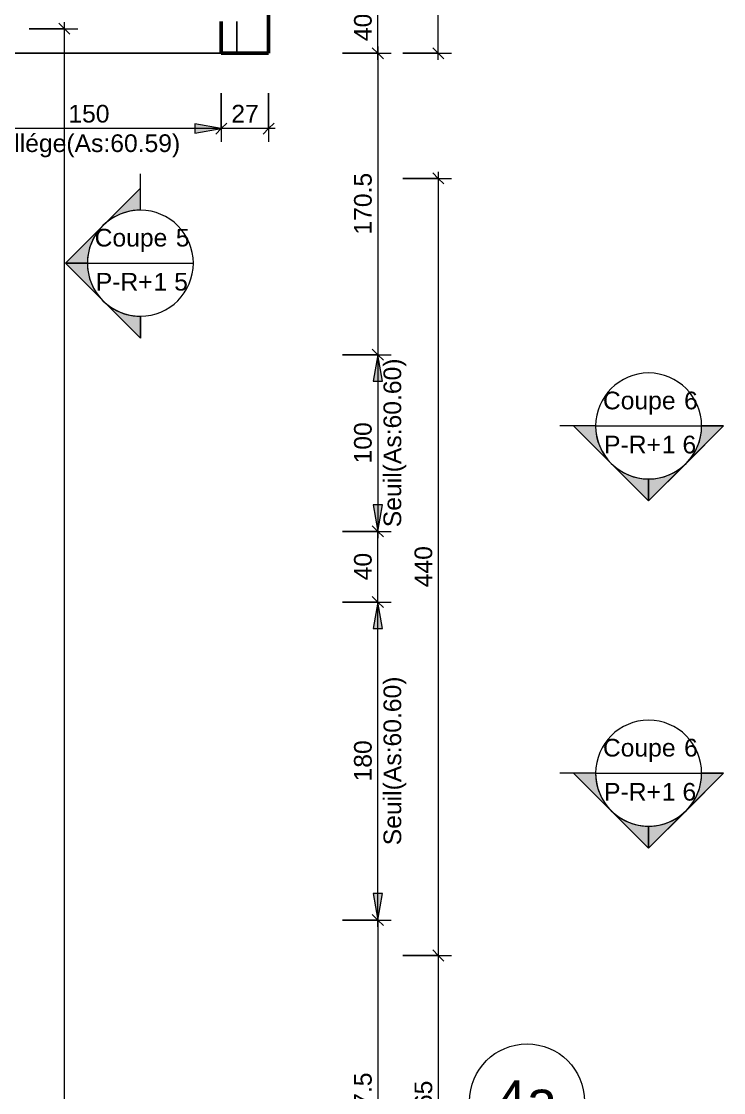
# Model space of a CAD drawing. Header units: metres. Extents: x 399 to 3028, y -427 to 863.
# Drawn here: x 424.38 to 428.36, y -398.77 to -392.7 of the extents above; entities that cross this region are included whole.
import ezdxf

# ---------------------------------------------------------------- set-up
doc = ezdxf.new("R2010")
doc.units = ezdxf.units.M
for name, color, linetype, lineweight in [('A-ANNO-DIMS', 211, 'Continuous', 9), ('A-ANNO-DIMS-50', 211, 'Continuous', 9), ('A-WALL', 113, 'Continuous', 18), ('G-ANNO-SYMB', 111, 'Continuous', 9), ('S-GRID-IDEN', 1, 'Continuous', 9)]:
    doc.layers.add(name, color=color, linetype=linetype, lineweight=lineweight)
doc.styles.add('Arial', font='arial.ttf', dxfattribs={"height": 0.1})
doc.styles.add('Arial_7', font='arial.ttf', dxfattribs={"height": 0.225})
doc.dimstyles.new('AES-_COTATION_1_50_2', dxfattribs={"dimscale": 0.3048, "dimtxt": 0.102026, "dimasz": 0.205052, "dimexe": 0.246063, "dimexo": 0.0625, "dimgap": 0.016404, "dimtad": 1, "dimdec": 1, "dimlfac": 100, "dimrnd": 0.5, "dimdsep": 46, "dimtxsty": 'Arial', "dimblk1": 'OBLIQUE', "dimblk2": 'OBLIQUE', "dimsah": 1, "dimcen": 0.09, "dimdle": 0.123031, "dimazin": 0, "dimtfac": 1, "dimtdec": 4, "dimtix": 1, "dimtmove": 0, "dimatfit": 3, "dimfxl": 0.656168, "dimfxlon": 1, "dimtvp": 1, "dimtolj": 1, "dimtzin": 0, "dimarcsym": 2})
doc.dimstyles.new('AES-_COTATION_1_50_3', dxfattribs={"dimscale": 0.3048, "dimtxt": 0.102026, "dimasz": 0.205052, "dimexe": 0.246063, "dimexo": 0.0625, "dimgap": 0.016404, "dimtad": 1, "dimdec": 1, "dimlfac": 100, "dimrnd": 0.5, "dimdsep": 46, "dimtxsty": 'Arial', "dimblk1": 'OBLIQUE', "dimblk2": 'OBLIQUE', "dimsah": 1, "dimcen": 0.09, "dimdle": 0.123031, "dimazin": 0, "dimtfac": 1, "dimtdec": 4, "dimtix": 1, "dimtmove": 0, "dimatfit": 3, "dimfxl": 0.656168, "dimfxlon": 1, "dimtvp": 1, "dimtolj": 1, "dimtzin": 0, "dimarcsym": 2})
doc.dimstyles.new('AES-_COTATION_Allège_1_50', dxfattribs={"dimscale": 0.3048, "dimtxt": 0.102026, "dimasz": 0.492126, "dimexe": 0.246063, "dimexo": 0.0625, "dimgap": 0.016404, "dimtad": 1, "dimdec": 1, "dimlfac": 100, "dimrnd": 0.5, "dimdsep": 46, "dimtxsty": 'Arial', "dimsah": 1, "dimcen": 0.09, "dimdle": 0.123031, "dimazin": 0, "dimtfac": 1, "dimtdec": 4, "dimtix": 1, "dimtmove": 0, "dimatfit": 3, "dimfxl": 0.656168, "dimfxlon": 1, "dimtvp": 1, "dimtolj": 1, "dimtzin": 0, "dimarcsym": 2})

# ---------------------------------------------------------------- blocks, each defined once
blk = doc.blocks.new('Quadrillage - M_Extrémité de la ligne de quadrillage - Cercle-214440-AES_EXE_BET_TZ_R_1_COF_0100-Plan coffrage PH R_1 Diffusion')
at = {"layer": 'S-GRID-IDEN'}
blk.add_circle((0, 0), 0.0065, dxfattribs=at)
blk = doc.blocks.new('Coupe - M_Section Head - Filled-24181-AES_EXE_BET_TZ_R_1_COF_0100-Plan coffrage PH R_1 Diffusion')
at = {"layer": 'G-ANNO-SYMB'}
h = blk.add_hatch(color=256, dxfattribs=at)
edge = h.paths.add_edge_path()
edge.add_line((-0.006, 0.00849), (-0.006, 0.006))
edge.add_arc((-0.006, 0), 0.006, 90, 135)
edge.add_line((-0.01024, 0.00424), (-0.006, 0.00849))
h = blk.add_hatch(color=256, dxfattribs=at)
edge = h.paths.add_edge_path()
edge.add_line((-0.006, 0.00849), (-0.00176, 0.00424))
edge.add_arc((-0.006, 0), 0.006, 45, 90)
edge.add_line((-0.006, 0.006), (-0.006, 0.00849))
h = blk.add_hatch(color=256, dxfattribs=at)
edge = h.paths.add_edge_path()
edge.add_line((-0.01449, 0), (-0.01024, 0.00424))
edge.add_arc((-0.006, 0), 0.006, 135, 180)
edge.add_line((-0.012, 0), (-0.01449, 0))
h = blk.add_hatch(color=256, dxfattribs=at)
edge = h.paths.add_edge_path()
edge.add_line((0.00249, 0), (0, 0))
edge.add_arc((-0.006, 0), 0.006, 360, 405)
edge.add_line((-0.00176, 0.00424), (0.00249, 0))
at = {"layer": 'G-ANNO-SYMB', "lineweight": 18}
for p, q in [((-0.006, 0.00849), (-0.01449, 0)), ((-0.006, 0.00849), (-0.01024, 0.00424)), ((-0.006, 0.00849), (0.00249, 0)), ((-0.006, 0.006), (-0.006, 0.00849)), ((-0.006, 0.00849), (-0.006, 0.006)), ((-0.00176, 0.00424), (-0.006, 0.00849)), ((-0.01024, 0.00424), (-0.01449, 0)), ((0.00249, 0), (-0.00176, 0.00424)), ((-0.01449, 0), (-0.012, 0)), ((0, 0), (0.00249, 0)), ((-0.012, 0), (-0.01449, 0)), ((0, 0), (0.00249, 0))]:
    blk.add_line(p, q, dxfattribs=at)
for start, end in [(360, 180), (90, 135), (45, 90), (135, 180), (360, 45), (180, 360)]:
    blk.add_arc((-0.006, 0), 0.006, start, end, dxfattribs=at)
blk = doc.blocks.new('DIMBLOCK374-AES_EXE_BET_TZ_R_1_COF_0100-Plan coffrage PH R_1 Diffusion')
at = {"layer": 'A-ANNO-DIMS-50', "transparency": 16777216}
for p, q in [((426.4019, -397.752), (426.4019, -399.9043)), ((426.2019, -397.7895), (426.4769, -397.7895)), ((426.4019, -397.7895), (426.2019, -397.7895)), ((426.4019, -397.7895), (426.3706, -397.7583)), ((426.4019, -397.7895), (426.4331, -397.8208)), ((426.2019, -399.8668), (426.4769, -399.8668)), ((426.4019, -399.8668), (426.2019, -399.8668)), ((426.4019, -399.8668), (426.3707, -399.8356)), ((426.4019, -399.8668), (426.4332, -399.8981))]:
    blk.add_line(p, q, dxfattribs=at)
at = {"layer": 'A-ANNO-DIMS-50', "color": 0, "transparency": 16777216, "insert": (426.2671, -399.0016), "char_height": 0.1, "width": 0.416266, "attachment_point": 1, "rotation": 90, "line_spacing_factor": 0.941778, "style": 'Arial'}
blk.add_mtext('207.5', dxfattribs=at)
blk = doc.blocks.new('_Oblique')
at = {"color": 0, "linetype": 'ByBlock', "lineweight": -2}
blk.add_line((-0.5, -0.5), (0.5, 0.5), dxfattribs=at)
blk = doc.blocks.new('DIMBLOCK375-AES_EXE_BET_TZ_R_1_COF_0100-Plan coffrage PH R_1 Diffusion')
at = {"layer": 'A-ANNO-DIMS-50', "transparency": 16777216}
for points in [[(426.4018, -395.9895), (426.3754, -396.1395), (426.4283, -396.1395)], [(426.4019, -397.7895), (426.4283, -397.6395), (426.3754, -397.6395)]]:
    blk.add_hatch(color=256, dxfattribs=at).paths.add_polyline_path(points)
for p, q in [((426.2018, -395.9895), (426.4768, -395.9895)), ((426.4018, -395.9895), (426.2018, -395.9895)), ((426.4018, -395.9895), (426.3754, -396.1395)), ((426.4019, -397.827), (426.4018, -395.952)), ((426.4283, -396.1395), (426.4018, -395.9895)), ((426.3754, -396.1395), (426.4283, -396.1395)), ((426.4283, -397.6395), (426.3754, -397.6395)), ((426.3754, -397.6395), (426.4019, -397.7895)), ((426.4019, -397.7895), (426.4283, -397.6395)), ((426.2019, -397.7895), (426.4769, -397.7895)), ((426.4019, -397.7895), (426.2019, -397.7895))]:
    blk.add_line(p, q, dxfattribs=at)
at = {"layer": 'A-ANNO-DIMS-50', "color": 0, "transparency": 16777216, "char_height": 0.1, "attachment_point": 1, "line_spacing_factor": 0.941778, "style": 'Arial'}
for s, insert, width, rotation in [('Seuil(As:60.60)', (426.434, -397.3659), 1.143318, 90.00085), ('180', (426.267, -397.0049), 0.276883, 90)]:
    blk.add_mtext(s, dxfattribs=dict(at, insert=insert, width=width, rotation=rotation))
blk = doc.blocks.new('DIMBLOCK376-AES_EXE_BET_TZ_R_1_COF_0100-Plan coffrage PH R_1 Diffusion')
at = {"layer": 'A-ANNO-DIMS-50', "transparency": 16777216}
for p, q in [((426.4018, -395.5895), (426.3706, -395.5583)), ((426.4018, -396.027), (426.4018, -395.552)), ((426.2018, -395.5895), (426.4768, -395.5895)), ((426.4018, -395.5895), (426.2018, -395.5895)), ((426.4018, -395.5895), (426.4331, -395.6208)), ((426.2018, -395.9895), (426.4768, -395.9895)), ((426.4018, -395.9895), (426.2018, -395.9895)), ((426.4018, -395.9895), (426.3706, -395.9583)), ((426.4018, -395.9895), (426.4331, -396.0208))]:
    blk.add_line(p, q, dxfattribs=at)
at = {"layer": 'A-ANNO-DIMS-50', "color": 0, "transparency": 16777216, "insert": (426.267, -395.8664), "char_height": 0.1, "width": 0.184588, "attachment_point": 1, "rotation": 90, "line_spacing_factor": 0.941778, "style": 'Arial'}
blk.add_mtext('40', dxfattribs=at)
blk = doc.blocks.new('DIMBLOCK377-AES_EXE_BET_TZ_R_1_COF_0100-Plan coffrage PH R_1 Diffusion')
at = {"layer": 'A-ANNO-DIMS-50', "transparency": 16777216}
for points in [[(426.4018, -394.5895), (426.3754, -394.7395), (426.4283, -394.7395)], [(426.4018, -395.5895), (426.4283, -395.4395), (426.3754, -395.4395)]]:
    blk.add_hatch(color=256, dxfattribs=at).paths.add_polyline_path(points)
for p, q in [((426.2018, -394.5895), (426.4768, -394.5895)), ((426.4018, -394.5895), (426.2018, -394.5895)), ((426.4018, -394.5895), (426.3754, -394.7395)), ((426.4018, -394.552), (426.4018, -395.627)), ((426.4283, -394.7395), (426.4018, -394.5895)), ((426.3754, -394.7395), (426.4283, -394.7395)), ((426.4283, -395.4395), (426.3754, -395.4395)), ((426.3754, -395.4395), (426.4018, -395.5895)), ((426.4018, -395.5895), (426.4283, -395.4395)), ((426.2018, -395.5895), (426.4768, -395.5895)), ((426.4018, -395.5895), (426.2018, -395.5895))]:
    blk.add_line(p, q, dxfattribs=at)
at = {"layer": 'A-ANNO-DIMS-50', "color": 0, "transparency": 16777216, "char_height": 0.1, "attachment_point": 1, "line_spacing_factor": 0.941778, "style": 'Arial'}
for s, insert, width, rotation in [('Seuil(As:60.60)', (426.434, -395.5659), 1.143318, 90.00085), ('100', (426.267, -395.2049), 0.276883, 90)]:
    blk.add_mtext(s, dxfattribs=dict(at, insert=insert, width=width, rotation=rotation))
blk = doc.blocks.new('DIMBLOCK378-AES_EXE_BET_TZ_R_1_COF_0100-Plan coffrage PH R_1 Diffusion')
at = {"layer": 'A-ANNO-DIMS-50', "transparency": 16777216}
for p, q in [((426.2019, -392.8832), (426.4769, -392.8832)), ((426.4019, -392.8832), (426.2019, -392.8832)), ((426.4019, -392.8832), (426.3706, -392.852)), ((426.4019, -392.8457), (426.4019, -394.6271)), ((426.4019, -392.8832), (426.4331, -392.9145)), ((426.2019, -394.5896), (426.4769, -394.5896)), ((426.4019, -394.5896), (426.2019, -394.5896)), ((426.4019, -394.5896), (426.3706, -394.5583)), ((426.4019, -394.5896), (426.4331, -394.6208))]:
    blk.add_line(p, q, dxfattribs=at)
at = {"layer": 'A-ANNO-DIMS-50', "color": 0, "transparency": 16777216, "insert": (426.2671, -393.9098), "char_height": 0.1, "width": 0.416266, "attachment_point": 1, "rotation": 90, "line_spacing_factor": 0.941778, "style": 'Arial'}
blk.add_mtext('170.5', dxfattribs=at)
blk = doc.blocks.new('DIMBLOCK380-AES_EXE_BET_TZ_R_1_COF_0100-Plan coffrage PH R_1 Diffusion')
at = {"layer": 'A-ANNO-DIMS-50', "transparency": 16777216}
for points in [[(424.0153, -393.3102), (424.1653, -393.3367), (424.1653, -393.2838)], [(425.5153, -393.3102), (425.3653, -393.2837), (425.3653, -393.3366)]]:
    blk.add_hatch(color=256, dxfattribs=at).paths.add_polyline_path(points)
for p, q in [((424.0153, -393.1102), (424.0153, -393.3852)), ((424.0153, -393.3102), (424.0153, -393.1102)), ((425.5153, -393.1102), (425.5153, -393.3852)), ((425.5153, -393.3102), (425.5153, -393.1102)), ((425.5528, -393.3102), (423.9778, -393.3102)), ((424.1653, -393.2838), (424.0153, -393.3102)), ((424.0153, -393.3102), (424.1653, -393.3367)), ((424.1653, -393.3367), (424.1653, -393.2838)), ((425.5153, -393.3102), (425.3653, -393.2837)), ((425.3653, -393.2837), (425.3653, -393.3366)), ((425.3653, -393.3366), (425.5153, -393.3102))]:
    blk.add_line(p, q, dxfattribs=at)
at = {"layer": 'A-ANNO-DIMS-50', "color": 0, "transparency": 16777216, "char_height": 0.1, "attachment_point": 1, "rotation": 0.00085, "line_spacing_factor": 0.941778, "style": 'Arial'}
for s, insert, width in [('150', (424.6499, -393.1754), 0.276883), ('Allége(As:60.59)', (424.2505, -393.3424), 1.235613)]:
    blk.add_mtext(s, dxfattribs=dict(at, insert=insert, width=width))
blk = doc.blocks.new('DIMBLOCK381-AES_EXE_BET_TZ_R_1_COF_0100-Plan coffrage PH R_1 Diffusion')
at = {"layer": 'A-ANNO-DIMS-50', "transparency": 16777216}
for p, q in [((425.5153, -393.1102), (425.5153, -393.3852)), ((425.5153, -393.3102), (425.5153, -393.1102)), ((425.7837, -393.1102), (425.7837, -393.3852)), ((425.7837, -393.3102), (425.7837, -393.1102)), ((425.8212, -393.3102), (425.4778, -393.3102)), ((425.5153, -393.3102), (425.484, -393.3414)), ((425.5153, -393.3102), (425.5465, -393.2789)), ((425.7837, -393.3102), (425.7525, -393.3414)), ((425.7837, -393.3102), (425.815, -393.2789))]:
    blk.add_line(p, q, dxfattribs=at)
at = {"layer": 'A-ANNO-DIMS-50', "color": 0, "transparency": 16777216, "insert": (425.5726, -393.1754), "char_height": 0.1, "width": 0.184588, "attachment_point": 1, "rotation": 0.00053, "line_spacing_factor": 0.941778, "style": 'Arial'}
blk.add_mtext('27', dxfattribs=at)
blk = doc.blocks.new('DIMBLOCK382-AES_EXE_BET_TZ_R_1_COF_0100-Plan coffrage PH R_1 Diffusion')
at = {"layer": 'A-ANNO-DIMS-50', "transparency": 16777216}
for p, q in [((426.2019, -392.4759), (426.4769, -392.4759)), ((426.4019, -392.4759), (426.2019, -392.4759)), ((426.4019, -392.4759), (426.3706, -392.4447)), ((426.4019, -392.9207), (426.4019, -392.4384)), ((426.4019, -392.4759), (426.4331, -392.5072)), ((426.2019, -392.8832), (426.4769, -392.8832)), ((426.4019, -392.8832), (426.2019, -392.8832)), ((426.4019, -392.8832), (426.3706, -392.8519)), ((426.4019, -392.8832), (426.4331, -392.9144))]:
    blk.add_line(p, q, dxfattribs=at)
at = {"layer": 'A-ANNO-DIMS-50', "color": 0, "transparency": 16777216, "insert": (426.2671, -392.8146), "char_height": 0.1, "width": 0.323972, "attachment_point": 1, "rotation": 90, "line_spacing_factor": 0.941778, "style": 'Arial'}
blk.add_mtext('40.5', dxfattribs=at)
blk = doc.blocks.new('DIMBLOCK605-AES_EXE_BET_TZ_R_1_COF_0100-Plan coffrage PH R_1 Diffusion')
at = {"layer": 'A-ANNO-DIMS-50', "transparency": 16777216}
for p, q in [((426.7442, -390.1356), (426.7129, -390.1043)), ((426.5442, -390.1356), (426.8192, -390.1356)), ((426.7442, -390.1356), (426.5442, -390.1356)), ((426.7442, -392.9207), (426.7442, -390.1356)), ((426.7442, -390.1356), (426.7754, -390.1668)), ((426.5442, -392.8832), (426.8192, -392.8832)), ((426.7442, -392.8832), (426.5442, -392.8832)), ((426.7442, -392.8832), (426.7129, -392.8519)), ((426.7442, -392.8832), (426.7754, -392.9144))]:
    blk.add_line(p, q, dxfattribs=at)
at = {"layer": 'A-ANNO-DIMS-50', "color": 0, "transparency": 16777216, "insert": (426.6093, -391.6247), "char_height": 0.1, "width": 0.276883, "attachment_point": 1, "rotation": 90, "line_spacing_factor": 0.941778, "style": 'Arial'}
blk.add_mtext('275', dxfattribs=at)
blk = doc.blocks.new('DIMBLOCK634-AES_EXE_BET_TZ_R_1_COF_0100-Plan coffrage PH R_1 Diffusion')
at = {"layer": 'A-ANNO-DIMS-50', "transparency": 16777216}
for p, q in [((426.5443, -397.9898), (426.8193, -397.9898)), ((426.7443, -397.9898), (426.5443, -397.9898)), ((426.7443, -397.9898), (426.713, -397.9585)), ((426.7443, -397.9523), (426.7443, -399.6796)), ((426.7443, -397.9898), (426.7755, -398.021)), ((426.7443, -399.6421), (426.713, -399.6109)), ((426.5443, -399.6421), (426.8193, -399.6421)), ((426.7443, -399.6421), (426.5443, -399.6421)), ((426.7443, -399.6421), (426.7755, -399.6734))]:
    blk.add_line(p, q, dxfattribs=at)
at = {"layer": 'A-ANNO-DIMS-50', "color": 0, "transparency": 16777216, "insert": (426.6095, -398.9313), "char_height": 0.1, "width": 0.276883, "attachment_point": 1, "rotation": 90, "line_spacing_factor": 0.941778, "style": 'Arial'}
blk.add_mtext('165', dxfattribs=at)
blk = doc.blocks.new('DIMBLOCK786-AES_EXE_BET_TZ_R_1_COF_0100-Plan coffrage PH R_1 Diffusion')
at = {"layer": 'A-ANNO-DIMS-50', "transparency": 16777216}
for p, q in [((424.6279, -392.7445), (424.5967, -392.7132)), ((424.6279, -418.0374), (424.6279, -392.707)), ((424.4279, -392.7445), (424.7029, -392.7445)), ((424.6279, -392.7445), (424.4279, -392.7445)), ((424.6279, -392.7445), (424.6592, -392.7757)), ((424.4279, -417.9999), (424.7029, -417.9999)), ((424.6279, -417.9999), (424.4279, -417.9999)), ((424.6279, -417.9999), (424.5967, -417.9687)), ((424.6279, -417.9999), (424.6592, -418.0312))]:
    blk.add_line(p, q, dxfattribs=at)
at = {"layer": 'A-ANNO-DIMS-50', "color": 0, "transparency": 16777216, "insert": (424.4931, -405.5841), "char_height": 0.1, "width": 0.50856, "attachment_point": 1, "rotation": 90, "line_spacing_factor": 0.941778, "style": 'Arial'}
blk.add_mtext('2525.5', dxfattribs=at)
blk = doc.blocks.new('DIMBLOCK787-AES_EXE_BET_TZ_R_1_COF_0100-Plan coffrage PH R_1 Diffusion')
at = {"layer": 'A-ANNO-DIMS-50', "transparency": 16777216}
for p, q in [((426.7443, -393.5915), (426.7131, -393.5603)), ((426.7443, -393.554), (426.7443, -398.0273)), ((426.5443, -393.5915), (426.8193, -393.5915)), ((426.7443, -393.5915), (426.5443, -393.5915)), ((426.7443, -393.5915), (426.7756, -393.6228)), ((426.5443, -397.9898), (426.8193, -397.9898)), ((426.7443, -397.9898), (426.5443, -397.9898)), ((426.7443, -397.9898), (426.7131, -397.9586)), ((426.7443, -397.9898), (426.7756, -398.0211))]:
    blk.add_line(p, q, dxfattribs=at)
at = {"layer": 'A-ANNO-DIMS-50', "color": 0, "transparency": 16777216, "insert": (426.6095, -395.906), "char_height": 0.1, "width": 0.276883, "attachment_point": 1, "rotation": 90, "line_spacing_factor": 0.941778, "style": 'Arial'}
blk.add_mtext('440', dxfattribs=at)

msp = doc.modelspace()

# ---------------------------------------------------------------- linework, layer by layer
at = {"layer": 'A-WALL', "color": 2, "lineweight": 50}
for p, q in [((425.7837, -392.4759), (425.7837, -392.8832)), ((425.5153, -392.8832), (425.5153, -392.7032)), ((425.6037, -392.8832), (425.5153, -392.8832)), ((425.7837, -392.8832), (425.6037, -392.8832))]:
    msp.add_line(p, q, dxfattribs=at)
at = {"layer": 'A-WALL', "color": 3, "lineweight": 25}
for p, q in [((425.6037, -392.8832), (425.6037, -392.7032)), ((425.6037, -392.8832), (425.6037, -392.7033)), ((424.0153, -392.8832), (425.5152, -392.8832))]:
    msp.add_line(p, q, dxfattribs=at)
at = {"layer": 'G-ANNO-SYMB'}
for p, q in [((425.0575, -393.7716), (425.0575, -393.566)), ((427.6348, -394.993), (427.4313, -394.993)), ((427.6348, -396.9582), (427.4314, -396.9582))]:
    msp.add_line(p, q, dxfattribs=at)
at = {"layer": 'G-ANNO-SYMB', "lineweight": 18}
for p, q in [((424.7575, -394.0716), (425.3575, -394.0716)), ((427.6348, -394.993), (428.2348, -394.993)), ((427.6348, -396.9582), (428.2348, -396.9582))]:
    msp.add_line(p, q, dxfattribs=at)

# ---------------------------------------------------------------- block references
for p, xscale, yscale, zscale, rotation in [((425.0575, -393.7716), 49.99999999999996, 49.99999999999996, 49.99999999999996, 90.0008506369885), ((427.6348, -394.993), 49.99999999999996, 49.99999999999996, 49.99999999999996, 180.0008506370968), ((427.6348, -396.9582), 49.99999999999997, 49.99999999999997, 49.99999999999997, 180)]:
    msp.add_blockref('Coupe - M_Section Head - Filled-24181-AES_EXE_BET_TZ_R_1_COF_0100-Plan coffrage PH R_1 Diffusion', p, dxfattribs=dict(at, xscale=xscale, yscale=yscale, zscale=zscale, rotation=rotation))
at = {"layer": 'S-GRID-IDEN', "xscale": 49.99999999999997, "yscale": 49.99999999999997, "zscale": 49.99999999999997, "rotation": 270.0010158608644}
msp.add_blockref('Quadrillage - M_Extrémité de la ligne de quadrillage - Cercle-214440-AES_EXE_BET_TZ_R_1_COF_0100-Plan coffrage PH R_1 Diffusion', (427.2466, -398.8148), dxfattribs=at)

# ---------------------------------------------------------------- texts
at = {"layer": 'G-ANNO-SYMB', "char_height": 0.1, "attachment_point": 1, "style": 'Arial'}
for s, insert, width in [('Coupe ', (424.7987, -393.8772), 0.557173), ('\\fArial|b0|i0|c178|p34|;5', (425.2584, -393.8772), 0.096202), ('P-R+', (424.8052, -394.1266), 0.396835), ('1 5', (425.1326, -394.1266), 0.240506), ('Coupe ', (427.6759, -394.7986), 0.557173), ('\\fArial|b0|i0|c178|p34|;6', (428.1356, -394.7986), 0.096202), ('P-R+', (427.6824, -395.048), 0.396835), ('1 6', (428.0098, -395.048), 0.240506), ('Coupe ', (427.6759, -396.7638), 0.557173), ('\\fArial|b0|i0|c178|p34|;6', (428.1356, -396.7638), 0.096202), ('P-R+', (427.6824, -397.0132), 0.396835), ('1 6', (428.0099, -397.0132), 0.240506)]:
    msp.add_mtext(s, dxfattribs=dict(at, insert=insert, width=width))
at = {"layer": 'S-GRID-IDEN', "char_height": 0.225, "width": 0.212447, "attachment_point": 1, "style": 'Arial_7'}
for s, insert in [('\\fArial|b0|i0|c178|p34|;4', (427.0683, -398.6971)), ('\\fArial|b0|i0|c178|p34|;a', (427.2436, -398.6971))]:
    msp.add_mtext(s, dxfattribs=dict(at, insert=insert))

# ---------------------------------------------------------------- dimensions: what is measured, and where the dimension line sits
at = {"layer": 'A-ANNO-DIMS'}
for base, p1, p2, angle, dimstyle, override, picture, middle in [((426.7442, -390.1356), (426.5442, -392.8832), (426.5442, -390.1356), 270.00085, 'AES-_COTATION_1_50_2', {"dimpost": '<>', "dimfxl": 2.747634}, 'DIMBLOCK605-AES_EXE_BET_TZ_R_1_COF_0100-Plan coffrage PH R_1 Diffusion', (426.8002, -391.5094)), ((426.4019, -392.4759), (426.2019, -392.8832), (426.2019, -392.4759), 270.00085, 'AES-_COTATION_1_50_2', {"dimpost": '<>', "dimfxl": 0.407264}, 'DIMBLOCK382-AES_EXE_BET_TZ_R_1_COF_0100-Plan coffrage PH R_1 Diffusion', (426.4579, -392.6796)), ((424.6279, -392.7445), (424.4279, -417.9999), (424.4279, -392.7445), 90, 'AES-_COTATION_1_50_3', {"dimpost": '<>', "dimfxl": 25.255438}, 'DIMBLOCK786-AES_EXE_BET_TZ_R_1_COF_0100-Plan coffrage PH R_1 Diffusion', (424.5719, -405.3722)), ((426.4019, -394.5896), (426.2019, -392.8832), (426.2019, -394.5896), 90, 'AES-_COTATION_1_50_2', {"dimpost": '<>', "dimfxl": 1.706361}, 'DIMBLOCK378-AES_EXE_BET_TZ_R_1_COF_0100-Plan coffrage PH R_1 Diffusion', (426.3458, -393.7364)), ((425.5153, -393.3102), (425.7837, -393.1102), (425.5153, -393.1102), 0.00053, 'AES-_COTATION_1_50_2', {"dimpost": '<>', "dimfxl": 0.268435}, 'DIMBLOCK381-AES_EXE_BET_TZ_R_1_COF_0100-Plan coffrage PH R_1 Diffusion', (425.6495, -393.255)), ((426.7443, -397.9898), (426.5443, -393.5915), (426.5443, -397.9898), 270, 'AES-_COTATION_1_50_3', {"dimpost": '<>', "dimfxl": 4.398298}, 'DIMBLOCK787-AES_EXE_BET_TZ_R_1_COF_0100-Plan coffrage PH R_1 Diffusion', (426.6883, -395.7907)), ((426.4018, -395.5895), (426.2018, -395.9895), (426.2018, -395.5895), 270.00085, 'AES-_COTATION_1_50_2', {"dimpost": '<>', "dimfxl": 0.4}, 'DIMBLOCK376-AES_EXE_BET_TZ_R_1_COF_0100-Plan coffrage PH R_1 Diffusion', (426.4579, -395.7895)), ((426.4019, -399.8668), (426.2019, -397.7895), (426.2019, -399.8668), 270.00085, 'AES-_COTATION_1_50_2', {"dimpost": '<>', "dimfxl": 2.077303}, 'DIMBLOCK374-AES_EXE_BET_TZ_R_1_COF_0100-Plan coffrage PH R_1 Diffusion', (426.4579, -398.8282)), ((426.7443, -399.6421), (426.5443, -397.9898), (426.5443, -399.6421), 270.00085, 'AES-_COTATION_1_50_2', {"dimpost": '<>', "dimfxl": 1.652364}, 'DIMBLOCK634-AES_EXE_BET_TZ_R_1_COF_0100-Plan coffrage PH R_1 Diffusion', (426.8003, -398.8159))]:
    dim = msp.add_linear_dim(base=base, p1=p1, p2=p2, angle=angle, dimstyle=dimstyle, override=override, dxfattribs=at)
    dim.commit()
    dim.dimension.update_dxf_attribs({"geometry": picture, "text_midpoint": middle})
for base, p1, p2, angle, text, override, picture, middle in [((424.0153, -393.3102), (425.5153, -393.1102), (424.0153, -393.1102), 0.00085, '<>\\XAllége(As:60.59)', {"dimpost": '<>', "dimfxl": 1.5}, 'DIMBLOCK380-AES_EXE_BET_TZ_R_1_COF_0100-Plan coffrage PH R_1 Diffusion', (424.7653, -393.3102)), ((426.4018, -395.5895), (426.2018, -394.5895), (426.2018, -395.5895), 270.00085, '<>\\XSeuil(As:60.60)', {"dimpost": '<>', "dimfxl": 1}, 'DIMBLOCK377-AES_EXE_BET_TZ_R_1_COF_0100-Plan coffrage PH R_1 Diffusion', (426.4018, -395.0895)), ((426.4018, -395.9895), (426.2019, -397.7895), (426.2018, -395.9895), 270.00085, '<>\\XSeuil(As:60.60)', {"dimpost": '<>', "dimfxl": 1.8}, 'DIMBLOCK375-AES_EXE_BET_TZ_R_1_COF_0100-Plan coffrage PH R_1 Diffusion', (426.4019, -396.8895))]:
    dim = msp.add_linear_dim(base=base, p1=p1, p2=p2, angle=angle, text=text, dimstyle='AES-_COTATION_Allège_1_50', override=override, dxfattribs=at)
    dim.commit()
    dim.dimension.update_dxf_attribs({"geometry": picture, "text_midpoint": middle})

doc.saveas('drawing.dxf')
